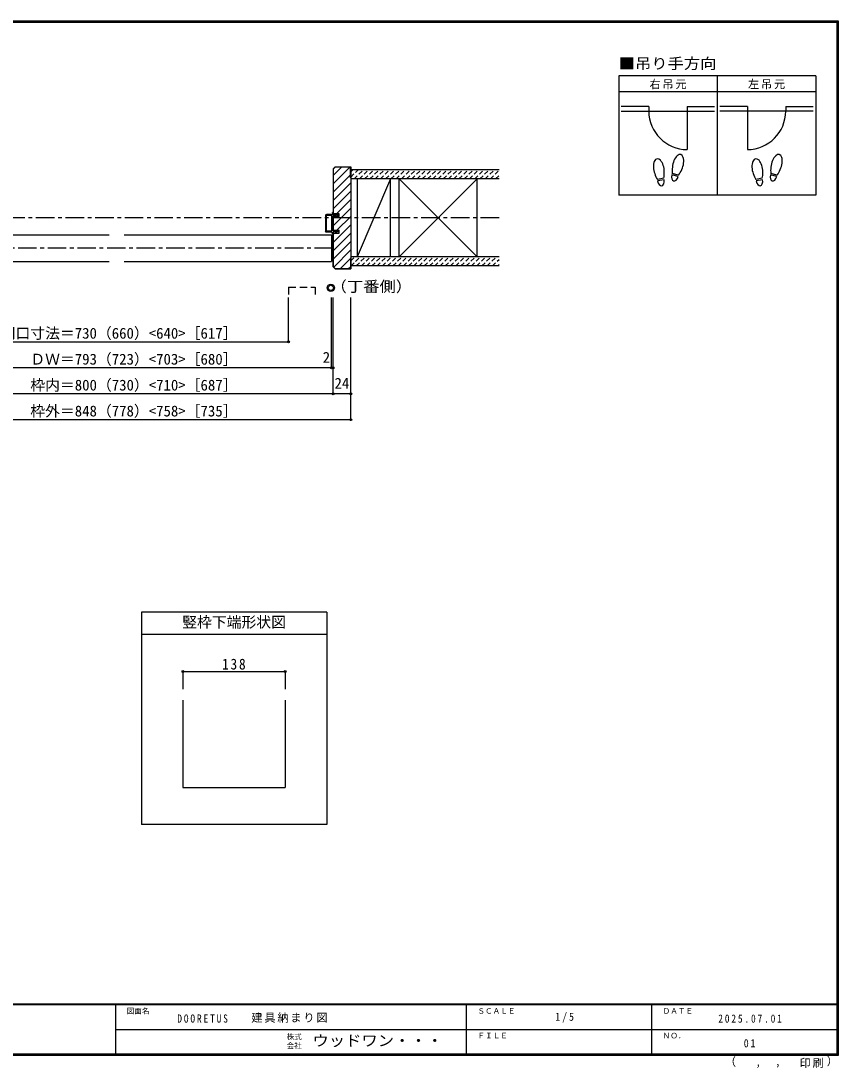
# Model space of a CAD drawing. Units: millimetres at full size, sheet at 1:5; details may follow other scales. Extents: x -973 to 977, y -718 to 696.
# Drawn here: x -126 to 977, y -718 to 696 of the extents above; entities that cross this region are included whole.
import ezdxf
from ezdxf.enums import TextEntityAlignment as Align

# ---------------------------------------------------------------- set-up
doc = ezdxf.new("R2010")
doc.units = ezdxf.units.MM
doc.header["$LTSCALE"] = 5
doc.header["$PDMODE"] = 32
doc.header["$PDSIZE"] = 2.5
for name, pattern in [('CHAIN1', [8, 5, -1, 1, -1]), ('DASHED1', [1.8, 1.2, -0.6]), ('DASHED2', [3, 2, -1])]:
    doc.linetypes.add(name, pattern=pattern)
for name, color, linetype in [('0-0_補助線', 7, 'Continuous'), ('0-1_通り芯', 4, 'CHAIN1'), ('0-3_仕上げ', 2, 'Continuous'), ('0-4_枠', 3, 'Continuous'), ('0-6_扉', 6, 'Continuous'), ('0-7_金物', 7, 'Continuous'), ('0-8_戸当り', 3, 'Continuous'), ('0-A_文字', 3, 'Continuous'), ('0-B_寸法', 7, 'Continuous'), ('0-C_ハッチ', 4, 'DASHED1'), ('F-0_補助線', 7, 'Continuous'), ('F-1_枠', 6, 'Continuous'), ('F-A_文字', 7, 'Continuous')]:
    doc.layers.add(name, color=color, linetype=linetype)
doc.styles.add('ＭＳ ゴシック', font='')
doc.styles.get('ＭＳ ゴシック').set_extended_font_data('MS Gothic')

# ---------------------------------------------------------------- blocks, each defined once
blk = doc.blocks.new('01')
at = {"layer": '0-0_補助線'}
for p, q in [((-14.5, 0.346), (-14.5, -0.449)), ((-14.3, 0.346), (-14.3, -0.449)), ((-12.045, -0.049), (-14.178, 0.444)), ((-12, 0.146), (-14.133, 0.639)), ((-11.475, 5.146), (-12.298, 4.504)), ((-12.175, 4.146), (-11.475, 4.146)), ((-12.045, -0.049), (-11.993, 0.145)), ((-11.475, 0.146), (-12, 0.146)), ((-11.475, 7.146), (-11.475, 5.146)), ((-11.475, 4.146), (-11.475, 0.146)), ((-10.68, 7.55), (-9.257, 6.508)), ((-9.375, 6.146), (-10.075, 6.146)), ((-10.075, 3.146), (-10.075, 6.146)), ((-10.075, 3.146), (-9.252, 2.504)), ((-9.375, 2.146), (-10.075, 2.146)), ((-10.075, 0.146), (-10.075, 2.146)), ((-10.075, 0.146), (10.075, 0.146)), ((10.075, 3.146), (9.252, 2.504)), ((10.68, 7.55), (9.257, 6.508)), ((9.375, 6.146), (10.075, 6.146)), ((9.375, 2.146), (10.075, 2.146)), ((10.075, 3.146), (10.075, 6.146)), ((10.075, 0.146), (10.075, 2.146)), ((11.475, 7.146), (11.475, 5.146)), ((11.475, 5.146), (12.298, 4.504)), ((12.175, 4.146), (11.475, 4.146)), ((11.475, 4.146), (11.475, 0.146)), ((11.475, 0.146), (12, 0.146)), ((12.045, -0.049), (11.993, 0.145)), ((12, 0.146), (14.133, 0.639)), ((12.045, -0.049), (14.178, 0.444)), ((14.3, 0.346), (14.3, -0.449)), ((14.5, 0.346), (14.5, -0.449)), ((-14.265, -0.741), (-12.235, -1.196)), ((-14.222, -0.546), (-12.191, -1.001)), ((-12, -1.488), (-12, -8.854)), ((-11.8, -1.488), (-11.8, -8.854)), ((-11, -9.654), (11, -9.654)), ((11, -9.854), (-11, -9.854)), ((-10.6, -1.554), (-10.6, -8.154)), ((-10.3, -1.254), (10.3, -1.254)), ((-10.3, -8.454), (10.3, -8.454)), ((10.6, -1.554), (10.6, -8.154)), ((11.8, -1.488), (11.8, -8.854)), ((12, -1.488), (12, -8.854)), ((14.222, -0.546), (12.191, -1.001)), ((14.265, -0.741), (12.235, -1.196))]:
    blk.add_line(p, q, dxfattribs=at)
for centre, radius, start, end in [((-14.2, 0.346), 0.3, 77.00048, 180), ((-14.2, 0.346), 0.1, 77.00048, 180), ((-12.175, 4.346), 0.2, 127.96957, 270), ((-10.975, 7.146), 0.5, 53.78053, 180), ((-9.375, 6.346), 0.2, 270, 53.78053), ((-9.375, 2.346), 0.2, 270, 52.03043), ((9.375, 6.346), 0.2, 126.21947, 270), ((9.375, 2.346), 0.2, 127.96957, 270), ((10.975, 7.146), 0.5, 0, 126.21947), ((12.175, 4.346), 0.2, 270, 52.03043), ((14.2, 0.346), 0.3, 0, 102.99952), ((14.2, 0.346), 0.1, 0, 102.99952), ((-14.2, -0.449), 0.3, 180, 257.3929), ((-14.2, -0.449), 0.1, 180, 257.3929), ((-12.3, -1.488), 0.3, 0, 76.0718), ((-12.3, -1.488), 0.5, 0, 76.0718), ((-11, -8.854), 1, 180, 270), ((-11, -8.854), 0.8, 180, 270), ((-10.3, -1.554), 0.3, 90, 180), ((-10.3, -8.154), 0.3, 180, 270), ((10.3, -1.554), 0.3, 0, 90), ((10.3, -8.154), 0.3, 270, 0), ((11, -8.854), 1, 270, 0), ((11, -8.854), 0.8, 270, 0), ((12.3, -1.488), 0.5, 103.9282, 180), ((12.3, -1.488), 0.3, 103.9282, 180), ((14.2, -0.449), 0.1, 282.6071, 0), ((14.2, -0.449), 0.3, 282.6071, 0)]:
    blk.add_arc(centre, radius, start, end, dxfattribs=at)

msp = doc.modelspace()

# ---------------------------------------------------------------- linework, layer by layer
at = {"layer": '0-0_補助線', "color": 4}
for p, q in [((92.653, -182.5), (92.653, -206.49)), ((92.653, -182.5), (230.653, -182.5)), ((230.653, -182.5), (230.653, -206.49))]:
    msp.add_line(p, q, dxfattribs=at)
at = {"layer": '0-0_補助線'}
for p in [(92.653, -182.5), (230.653, -182.5)]:
    msp.add_point(p, dxfattribs=at)
at = {"layer": '0-1_通り芯'}
for p, q in [((519.153, 430), (-515.847, 430)), ((295.153, 389), (-291.847, 389))]:
    msp.add_line(p, q, dxfattribs=at)
at = {"layer": '0-3_仕上げ'}
for p, q in [((519.153, 495), (319.153, 495)), ((519.153, 482.5), (319.153, 482.5)), ((519.153, 377.5), (319.153, 377.5)), ((519.153, 365), (319.153, 365))]:
    msp.add_line(p, q, dxfattribs=at)
at = {"layer": '0-3_仕上げ', "color": 3}
for p, q in [((327.653, 482.5), (327.653, 377.5)), ((372.653, 377.5), (372.653, 482.5)), ((384.537, 377.5), (384.537, 482.5)), ((489.537, 377.5), (489.537, 482.5))]:
    msp.add_line(p, q, dxfattribs=at)
at = {"layer": '0-3_仕上げ', "color": 7}
for p, q in [((372.653, 482.5), (327.653, 377.5)), ((384.537, 377.5), (489.537, 482.5)), ((384.537, 482.5), (489.537, 377.5))]:
    msp.add_line(p, q, dxfattribs=at)
at = {"layer": '0-4_枠'}
for p, q in [((297.982, 499), (295.153, 496.172)), ((295.153, 496.172), (295.153, 435.5)), ((298.189, 498.5), (295.653, 495.964)), ((295.653, 435.5), (295.653, 495.964)), ((297.982, 499), (319.153, 499)), ((318.653, 498.5), (298.189, 498.5)), ((318.653, 484), (318.653, 498.5)), ((319.153, 499), (319.153, 361)), ((318.653, 484), (319.153, 484)), ((295.153, 413.2), (295.153, 431.8)), ((295.153, 431.8), (303.653, 431.8)), ((295.653, 413.2), (295.653, 431.8)), ((295.153, 413.2), (303.653, 413.2)), ((303.653, 409.5), (303.653, 413.2)), ((295.153, 409.5), (303.653, 409.5)), ((295.153, 363.828), (295.153, 409.5)), ((295.653, 364.036), (295.653, 409.5)), ((318.653, 376), (318.653, 361.5)), ((318.653, 376), (319.153, 376)), ((297.982, 361), (295.153, 363.828)), ((298.189, 361.5), (295.653, 364.036)), ((297.982, 361), (319.153, 361)), ((298.189, 361.5), (318.653, 361.5)), ((92.653, -221.227), (92.653, -339.007)), ((230.653, -221.227), (230.653, -339.007)), ((92.653, -339.007), (230.653, -339.007))]:
    msp.add_line(p, q, dxfattribs=at)
msp.add_lwpolyline([(303.653, 431.8), (303.653, 435.5), (295.153, 435.5)], dxfattribs=at)
at = {"layer": '0-6_扉'}
for p, q in [((-286.847, 407), (-6.847, 407)), ((13.153, 407), (293.153, 407)), ((293.153, 407), (293.153, 371)), ((-286.847, 371), (-6.847, 371)), ((13.153, 371), (293.153, 371))]:
    msp.add_line(p, q, dxfattribs=at)
at = {"layer": '0-6_扉', "linetype": 'DASHED2'}
for p, q in [((235.158, 336.408), (235.158, 321.5)), ((235.158, 336.408), (271.158, 336.408)), ((271.158, 336.408), (271.158, 321.5))]:
    msp.add_line(p, q, dxfattribs=at)
at = {"layer": '0-7_金物'}
for radius in [5, 3.5]:
    msp.add_circle((292.202, 335.457), radius, dxfattribs=at)
at = {"layer": '0-8_戸当り', "color": 2}
for p, q in [((721.239, 580.308), (684.139, 580.308)), ((721.239, 580.308), (721.239, 574.008)), ((773.039, 580.308), (810.139, 580.308)), ((773.039, 580.308), (773.039, 522.208)), ((854.239, 580.308), (817.139, 580.308)), ((854.239, 580.308), (854.239, 522.208)), ((906.039, 580.308), (943.139, 580.308)), ((906.039, 580.308), (906.039, 574.008)), ((684.139, 574.008), (810.139, 574.008)), ((943.139, 574.008), (817.139, 574.008))]:
    msp.add_line(p, q, dxfattribs=at)
at = {"layer": '0-8_戸当り'}
for p, q in [((741.457, 483.378), (732.811, 481.853)), ((741.822, 481.31), (733.175, 479.785)), ((760.924, 485.706), (752.444, 487.978)), ((761.468, 487.735), (752.987, 490.007)), ((874.457, 483.378), (865.811, 481.853)), ((874.822, 481.31), (866.175, 479.785)), ((893.924, 485.706), (885.444, 487.978)), ((894.468, 487.735), (885.987, 490.007))]:
    msp.add_line(p, q, dxfattribs=at)
at = {"layer": '0-8_戸当り', "color": 2}
for centre, start, end in [((773.039, 574.008), 180, 270), ((854.239, 574.008), 270, 0)]:
    msp.add_arc(centre, 51.8, start, end, dxfattribs=at)
at = {"layer": '0-8_戸当り'}
for centre, major_axis, ratio, start_param, end_param in [((734.795, 495.877), (-2.445, 13.867), 0.5, 4.34059143, 8.22577918), ((760.713, 501.878), (3.644, 13.601), 0.5, 4.34059143, 8.22577918), ((867.795, 495.877), (-2.445, 13.867), 0.5, 4.34059143, 8.22577918), ((893.713, 501.878), (3.644, 13.601), 0.5, 4.34059143, 8.22577918), ((760.609, 501.489), (4.416, 16.48), 0.4, 1.85063327, 2.44287679), ((760.609, 501.489), (4.416, 16.48), 0.4, 3.84030852, 4.43255203), ((893.609, 501.489), (4.416, 16.48), 0.4, 1.85063327, 2.44287679), ((893.609, 501.489), (4.416, 16.48), 0.4, 3.84030852, 4.43255203), ((734.865, 495.481), (-2.963, 16.802), 0.4, 1.85063327, 2.44287679), ((737.498, 480.548), (-1.27, 7.205), 0.6, 1.57079633, 4.71238898), ((734.865, 495.481), (-2.963, 16.802), 0.4, 3.84030852, 4.43255203), ((756.684, 486.842), (1.894, 7.067), 0.6, 1.57079633, 4.71238898), ((867.865, 495.481), (-2.963, 16.802), 0.4, 1.85063327, 2.44287679), ((870.498, 480.548), (-1.27, 7.205), 0.6, 1.57079633, 4.71238898), ((867.865, 495.481), (-2.963, 16.802), 0.4, 3.84030852, 4.43255203), ((889.684, 486.842), (1.894, 7.067), 0.6, 1.57079633, 4.71238898)]:
    msp.add_ellipse(centre, major_axis=major_axis, ratio=ratio, start_param=start_param, end_param=end_param, dxfattribs=at)
at = {"layer": '0-A_文字'}
for p, q in [((680.639, 621.667), (680.639, 460.667)), ((946.639, 621.667), (680.639, 621.667)), ((813.639, 621.667), (813.639, 460.667)), ((680.639, 600.667), (946.639, 600.667)), ((286.653, -102.5), (36.653, -102.5)), ((36.653, -102.5), (36.653, -389.007)), ((286.653, -102.5), (286.653, -389.007)), ((286.653, -132.5), (36.653, -132.5)), ((286.653, -389.007), (36.653, -389.007))]:
    msp.add_line(p, q, dxfattribs=at)
msp.add_lwpolyline([(946.639, 621.667), (946.639, 460.667), (680.639, 460.667)], dxfattribs=at)
at = {"layer": '0-B_寸法', "color": 4}
for p, q in [((235.158, 262.5), (235.158, 322.5)), ((293.153, 227.5), (293.153, 322.5)), ((295.153, 192.5), (295.153, 322.5)), ((319.153, 157.5), (319.153, 322.5)), ((-281.847, 262.5), (235.158, 262.5)), ((295.153, 227.5), (-291.847, 227.5)), ((319.153, 192.5), (-315.847, 192.5)), ((319.153, 157.5), (-315.847, 157.5))]:
    msp.add_line(p, q, dxfattribs=at)
at = {"layer": '0-B_寸法'}
for p in [(235.158, 262.5), (293.153, 227.5), (295.153, 227.5), (295.153, 192.5), (319.153, 192.5), (319.153, 157.5)]:
    msp.add_point(p, dxfattribs=at)
at = {"layer": '0-C_ハッチ', "linetype": 'Continuous'}
for p, q in [((306.487, 498.5), (295.653, 487.666)), ((317.8, 498.5), (295.653, 476.353)), ((318.653, 488.039), (295.653, 465.039)), ((319.153, 477.225), (295.653, 453.725)), ((319.153, 465.912), (295.653, 442.412)), ((319.153, 454.598), (300.055, 435.5)), ((319.153, 443.284), (295.653, 419.784)), ((296.355, 431.8), (295.653, 431.098)), ((319.153, 431.97), (300.383, 413.2)), ((319.153, 420.657), (295.653, 397.157)), ((296.682, 409.5), (295.653, 408.47)), ((319.153, 409.343), (295.653, 385.843)), ((319.153, 398.029), (295.653, 374.529)), ((319.153, 386.716), (296.063, 363.626)), ((318.653, 374.902), (305.251, 361.5)), ((318.653, 363.588), (316.565, 361.5))]:
    msp.add_line(p, q, dxfattribs=at)
at = {"layer": '0-C_ハッチ'}
for p, q in [((319.153, 492.101), (322.052, 495)), ((319.153, 485.03), (329.123, 495)), ((323.694, 482.5), (336.194, 495)), ((330.765, 482.5), (343.265, 495)), ((337.837, 482.5), (350.337, 495)), ((344.908, 482.5), (357.408, 495)), ((351.979, 482.5), (364.479, 495)), ((359.05, 482.5), (371.55, 495)), ((366.121, 482.5), (378.621, 495)), ((373.192, 482.5), (385.692, 495)), ((380.263, 482.5), (392.763, 495)), ((387.334, 482.5), (399.834, 495)), ((394.405, 482.5), (406.905, 495)), ((408.547, 482.5), (421.047, 495)), ((415.618, 482.5), (428.118, 495)), ((422.689, 482.5), (435.189, 495)), ((429.76, 482.5), (442.26, 495)), ((436.831, 482.5), (449.331, 495)), ((443.903, 482.5), (456.403, 495)), ((450.974, 482.5), (463.474, 495)), ((458.045, 482.5), (470.545, 495)), ((465.116, 482.5), (477.616, 495)), ((472.187, 482.5), (484.687, 495)), ((479.258, 482.5), (491.758, 495)), ((486.329, 482.5), (498.829, 495)), ((493.4, 482.5), (505.9, 495)), ((500.471, 482.5), (512.971, 495)), ((401.476, 482.5), (412.318, 493.341)), ((507.542, 482.5), (519.153, 494.111)), ((514.613, 482.5), (519.153, 487.04)), ((319.153, 371.893), (324.76, 377.5)), ((319.242, 364.911), (331.831, 377.5)), ((326.403, 365), (338.903, 377.5)), ((333.474, 365), (345.974, 377.5)), ((340.545, 365), (353.045, 377.5)), ((347.616, 365), (360.116, 377.5)), ((354.687, 365), (367.187, 377.5)), ((361.758, 365), (374.258, 377.5)), ((368.829, 365), (381.329, 377.5)), ((375.9, 365), (388.4, 377.5)), ((382.971, 365), (395.471, 377.5)), ((390.042, 365), (402.542, 377.5)), ((397.113, 365), (409.613, 377.5)), ((404.184, 365), (416.684, 377.5)), ((411.255, 365), (423.755, 377.5)), ((418.326, 365), (430.826, 377.5)), ((425.398, 365), (437.898, 377.5)), ((432.469, 365), (444.969, 377.5)), ((439.54, 365), (452.04, 377.5)), ((446.611, 365), (459.111, 377.5)), ((453.682, 365), (466.182, 377.5)), ((460.753, 365), (473.253, 377.5)), ((467.824, 365), (480.324, 377.5)), ((474.895, 365), (487.395, 377.5)), ((481.966, 365), (494.466, 377.5)), ((489.037, 365), (501.537, 377.5)), ((496.108, 365), (508.608, 377.5)), ((503.179, 365), (515.679, 377.5)), ((510.25, 365), (519.153, 373.903)), ((517.321, 365), (519.153, 366.832))]:
    msp.add_line(p, q, dxfattribs=at)
at = {"layer": 'F-1_枠'}
for p, q in [((-973.347, 695.833), (976.653, 695.833)), ((-973.347, 695), (976.653, 695)), ((-973.347, 694.167), (976.653, 694.167)), ((974.986, 695.833), (974.986, -700.833)), ((975.82, 695.833), (975.82, -700.833)), ((976.653, 695.833), (976.653, -700.833)), ((976.653, -631.667), (-973.347, -631.667)), ((976.653, -632.5), (-973.347, -632.5)), ((1.653, -632.5), (1.653, -699.167)), ((474.986, -632.5), (474.986, -699.167)), ((724.986, -632.5), (724.986, -699.167)), ((1.653, -665.833), (974.986, -665.834)), ((976.653, -699.167), (-973.347, -699.167)), ((976.653, -700), (-973.347, -700)), ((976.653, -700.833), (-973.347, -700.833))]:
    msp.add_line(p, q, dxfattribs=at)

# ---------------------------------------------------------------- block references
at = {"layer": '0-0_補助線', "xscale": -1, "rotation": 270}
msp.add_blockref('01', (295.007, 422.5), dxfattribs=at)

# ---------------------------------------------------------------- texts
at = {"layer": '0-0_補助線', "insert": (145.403, -180), "char_height": 14.66, "attachment_point": 7, "style": 'ＭＳ ゴシック'}
msp.add_mtext('\\T1.27;\\W0.9;138', dxfattribs=at)
at = {"layer": '0-A_文字', "color": 7, "style": 'ＭＳ ゴシック', "width": 1.1}
for s, p in [('■吊り手方向', (680.639, 626.667)), ('（丁番側）', (291.835, 325.605))]:
    msp.add_text(s, height=14.66, dxfattribs=at).set_placement(p, align=Align.BOTTOM_LEFT)
at = {"layer": '0-A_文字', "color": 7, "style": 'ＭＳ ゴシック'}
msp.add_text('竪枠下端形状図', height=14.66, dxfattribs=at).set_placement((91.653, -127.5), align=Align.BOTTOM_LEFT)
at = {"layer": '0-A_文字', "color": 7, "char_height": 11, "attachment_point": 7, "style": 'ＭＳ ゴシック'}
for s, insert in [('\\T1.17;右吊元', (722.139, 603.667)), ('\\T1.17;左吊元', (855.139, 603.667))]:
    msp.add_mtext(s, dxfattribs=dict(at, insert=insert))
at = {"layer": '0-B_寸法', "style": 'ＭＳ ゴシック'}
for s, p in [('有効開口寸法＝730（660）<640>［617］', (-193.347, 262.5)), ('ＤＷ＝793（723）<703>［680］', (-113.347, 227.5)), ('2', (281.257, 230)), ('枠内＝800（730）<710>［687］', (-113.347, 192.5)), ('24', (297.153, 195)), ('枠外＝848（778）<758>［735］', (-113.347, 157.5))]:
    msp.add_text(s, height=14.66, dxfattribs=at).set_placement(p, align=Align.BOTTOM_LEFT)
at = {"layer": 'F-0_補助線', "char_height": 11, "attachment_point": 7, "style": 'ＭＳ ゴシック'}
for s, insert in [('\\T1.39;\\W0.85;DOORETUS', (84.986, -656.667)), ('\\T1.17;建具納まり図', (184.986, -656.667))]:
    msp.add_mtext(s, dxfattribs=dict(at, insert=insert))
at = {"layer": 'F-A_文字', "style": 'ＭＳ ゴシック'}
for s, height, p in [('図面名', 7.331, (16.653, -646.667)), ('ＳＣＡＬＥ', 7.331, (489.986, -646.667)), ('ＤＡＴＥ', 7.331, (739.986, -646.667)), ('株式', 7.331, (232.486, -681.5)), ('ＦＩＬＥ', 7.331, (489.986, -680)), ('ＮＯ．', 7.331, (739.986, -680.001)), ('会社', 7.331, (232.486, -693.5)), ('（', 11, (823.992, -718.052)), ('）', 11, (961.387, -717.355)), (',', 11, (865.199, -718.052)), (',', 11, (891.686, -717.588))]:
    msp.add_text(s, height=height, dxfattribs=at).set_placement(p, align=Align.BOTTOM_LEFT)
at = {"layer": 'F-A_文字', "style": 'ＭＳ ゴシック', "width": 1.1}
msp.add_text('ウッドワン・・・', height=14.66, dxfattribs=at).set_placement((267.486, -692.5), align=Align.BOTTOM_LEFT)
at = {"layer": 'F-A_文字', "char_height": 11, "attachment_point": 7, "style": 'ＭＳ ゴシック'}
for s, insert in [('\\T1.38;\\W0.9;1/5', (594.986, -656.667)), ('\\T1.39;\\W0.85;2025.07.01', (814.986, -656.667)), ('\\T1.36;\\W0.9;01', (849.361, -690.001)), ('\\T1.17;印刷', (924.678, -717.82))]:
    msp.add_mtext(s, dxfattribs=dict(at, insert=insert))

doc.saveas('drawing.dxf')
